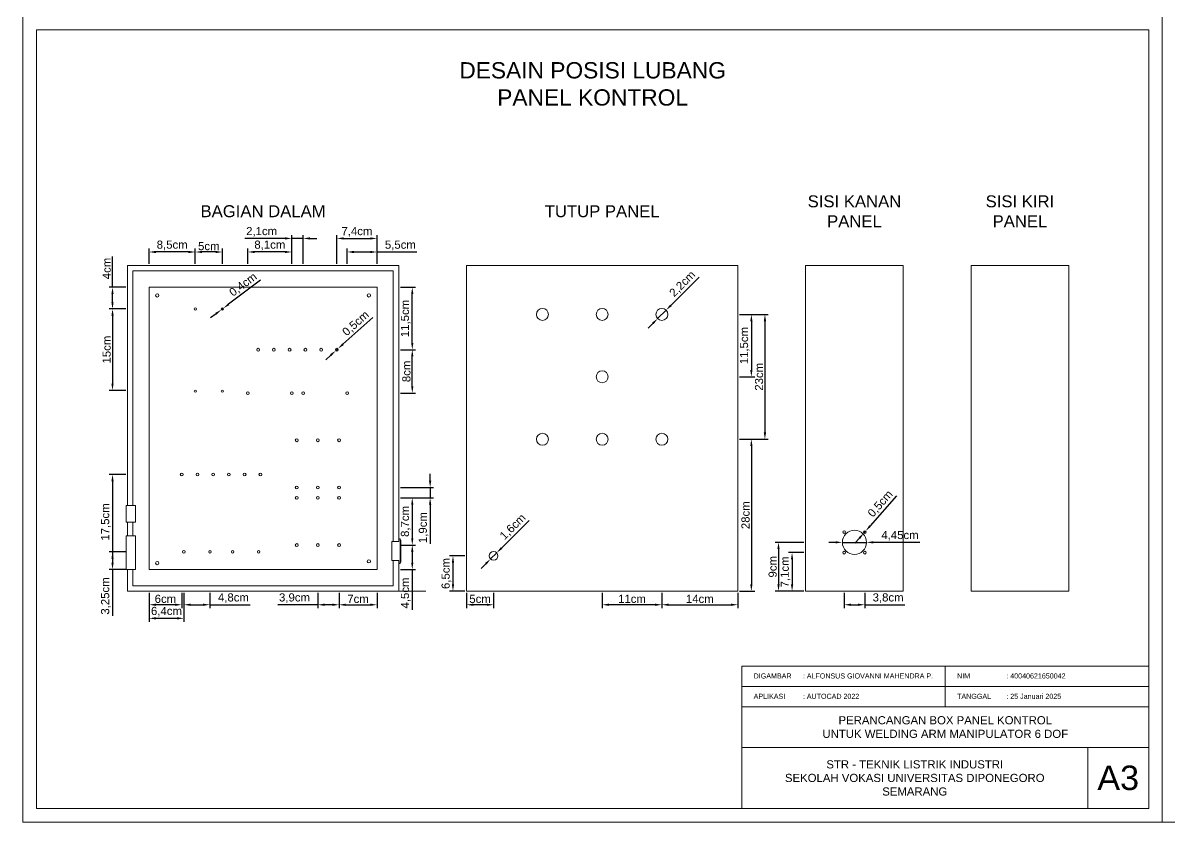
# Model space of a CAD drawing. Header units: millimetres. Extents: x 1937 to 4749, y 83 to 1608.
# Drawn here: x 1939.8 to 2362.3, y 82.9 to 377.4 of the extents above; entities that cross this region are included whole.
import ezdxf

# ---------------------------------------------------------------- set-up
doc = ezdxf.new("R2010")
doc.units = ezdxf.units.MM
doc.layers.get('0').update_dxf_attribs({"lineweight": 0})
doc.layers.add('Text', color=7, linetype='Continuous')
doc.styles.get("Standard").update_dxf_attribs({"font": 'arial.ttf'})
doc.dimstyles.new('ISO-25', dxfattribs={"dimtxt": 3, "dimasz": 2.5, "dimexe": 1.25, "dimexo": 0.625, "dimtad": 1, "dimtxsty": 'Standard', "dimcen": 2.5, "dimadec": 0, "dimazin": 0, "dimtfac": 1, "dimtmove": 0, "dimatfit": 3, "dimfxl": 1, "dimarcsym": 0})

# ---------------------------------------------------------------- blocks, each defined once
blk = doc.blocks.new('*D43')
at = {"color": 0, "lineweight": -2, "transparency": 16777216}
for p, q in [((1986.35, 167.41), (1986.35, 156.78)), ((1999.15, 167.41), (1999.15, 156.78)), ((1988.85, 158.03), (1996.65, 158.03))]:
    blk.add_line(p, q, dxfattribs=at)
at = {"color": 0, "transparency": 16777216}
for points in [[(1988.85, 158.45), (1988.85, 157.61), (1986.35, 158.03)], [(1996.65, 158.45), (1996.65, 157.61), (1999.15, 158.03)]]:
    blk.add_solid(points, dxfattribs=at)
at = {"layer": 'Defpoints', "color": 0, "transparency": 16777216}
for p in [(1986.35, 168.03), (1999.15, 168.03), (1999.15, 158.03)]:
    blk.add_point(p, dxfattribs=at)
at = {"color": 0, "transparency": 16777216, "insert": (1992.75, 160.46), "char_height": 3, "attachment_point": 5}
blk.add_mtext('6,4cm', dxfattribs=at)
blk = doc.blocks.new('*D44')
at = {"color": 0, "lineweight": -2, "transparency": 16777216}
for p, q in [((1999.15, 167.41), (1999.15, 161.78)), ((2008.75, 167.41), (2008.75, 161.78)), ((2001.65, 163.03), (2006.25, 163.03)), ((2008.75, 163.03), (2023.59, 163.03))]:
    blk.add_line(p, q, dxfattribs=at)
at = {"color": 0, "transparency": 16777216}
for points in [[(2001.65, 163.45), (2001.65, 162.61), (1999.15, 163.03)], [(2006.25, 163.45), (2006.25, 162.61), (2008.75, 163.03)]]:
    blk.add_solid(points, dxfattribs=at)
at = {"layer": 'Defpoints', "color": 0, "transparency": 16777216}
for p in [(1999.15, 168.03), (2008.75, 168.03), (2008.75, 163.03)]:
    blk.add_point(p, dxfattribs=at)
at = {"color": 0, "transparency": 16777216, "insert": (2017.42, 165.46), "char_height": 3, "attachment_point": 5}
blk.add_mtext('4,8cm', dxfattribs=at)
blk = doc.blocks.new('*D45')
at = {"color": 0, "lineweight": -2, "transparency": 16777216}
for p, q in [((2056.35, 167.41), (2056.35, 161.78)), ((2070.35, 167.41), (2070.35, 161.78)), ((2058.85, 163.03), (2067.85, 163.03))]:
    blk.add_line(p, q, dxfattribs=at)
at = {"color": 0, "transparency": 16777216}
for points in [[(2058.85, 163.45), (2058.85, 162.61), (2056.35, 163.03)], [(2067.85, 163.45), (2067.85, 162.61), (2070.35, 163.03)]]:
    blk.add_solid(points, dxfattribs=at)
at = {"layer": 'Defpoints', "color": 0, "transparency": 16777216}
for p in [(2056.35, 168.03), (2070.35, 168.03), (2070.35, 163.03)]:
    blk.add_point(p, dxfattribs=at)
at = {"color": 0, "transparency": 16777216, "insert": (2063.35, 165.18), "char_height": 3, "attachment_point": 5}
blk.add_mtext('7cm', dxfattribs=at)
blk = doc.blocks.new('*D46')
at = {"color": 0, "lineweight": -2, "transparency": 16777216}
for p, q in [((2048.55, 167.41), (2048.55, 161.78)), ((2056.35, 167.41), (2056.35, 161.78)), ((2048.55, 163.03), (2033.84, 163.03)), ((2053.85, 163.03), (2051.05, 163.03))]:
    blk.add_line(p, q, dxfattribs=at)
at = {"color": 0, "transparency": 16777216}
for points in [[(2051.05, 163.45), (2051.05, 162.61), (2048.55, 163.03)], [(2053.85, 163.45), (2053.85, 162.61), (2056.35, 163.03)]]:
    blk.add_solid(points, dxfattribs=at)
at = {"layer": 'Defpoints', "color": 0, "transparency": 16777216}
for p in [(2048.55, 168.03), (2056.35, 168.03), (2048.55, 163.03)]:
    blk.add_point(p, dxfattribs=at)
at = {"color": 0, "transparency": 16777216, "insert": (2039.94, 165.46), "char_height": 3, "attachment_point": 5}
blk.add_mtext('3,9cm', dxfattribs=at)
blk = doc.blocks.new('*D47')
at = {"color": 0, "lineweight": -2, "transparency": 16777216}
for p, q in [((2078.98, 202.43), (2084.6, 202.43)), ((2083.35, 199.93), (2083.35, 187.53)), ((2078.98, 185.03), (2084.6, 185.03))]:
    blk.add_line(p, q, dxfattribs=at)
at = {"color": 0, "transparency": 16777216}
for points in [[(2082.94, 199.93), (2083.77, 199.93), (2083.35, 202.43)], [(2082.94, 187.53), (2083.77, 187.53), (2083.35, 185.03)]]:
    blk.add_solid(points, dxfattribs=at)
at = {"layer": 'Defpoints', "color": 0, "transparency": 16777216}
for p in [(2078.35, 202.43), (2078.35, 185.03), (2083.35, 185.03)]:
    blk.add_point(p, dxfattribs=at)
at = {"color": 0, "transparency": 16777216, "insert": (2080.92, 193.73), "char_height": 3, "attachment_point": 5, "rotation": 90}
blk.add_mtext('8,7cm', dxfattribs=at)
blk = doc.blocks.new('*D48')
at = {"color": 0, "lineweight": -2, "transparency": 16777216}
for p, q in [((2089.94, 208.73), (2089.94, 211.23)), ((2078.98, 206.23), (2091.19, 206.23)), ((2089.94, 206.23), (2089.94, 202.43)), ((2078.98, 202.43), (2091.19, 202.43)), ((2089.94, 199.93), (2089.94, 185.49))]:
    blk.add_line(p, q, dxfattribs=at)
at = {"color": 0, "transparency": 16777216}
for points in [[(2089.52, 208.73), (2090.35, 208.73), (2089.94, 206.23)], [(2089.52, 199.93), (2090.35, 199.93), (2089.94, 202.43)]]:
    blk.add_solid(points, dxfattribs=at)
at = {"layer": 'Defpoints', "color": 0, "transparency": 16777216}
for p in [(2078.35, 206.23), (2078.35, 202.43), (2089.94, 202.43)]:
    blk.add_point(p, dxfattribs=at)
at = {"color": 0, "transparency": 16777216, "insert": (2087.51, 191.46), "char_height": 3, "attachment_point": 5, "rotation": 90}
blk.add_mtext('1,9cm', dxfattribs=at)
blk = doc.blocks.new('*D49')
at = {"color": 0, "lineweight": -2, "transparency": 16777216}
for p, q in [((2078.98, 280.03), (2084.6, 280.03)), ((2083.35, 259.53), (2083.35, 277.53)), ((2078.98, 257.03), (2084.6, 257.03))]:
    blk.add_line(p, q, dxfattribs=at)
at = {"color": 0, "transparency": 16777216}
for points in [[(2082.94, 277.53), (2083.77, 277.53), (2083.35, 280.03)], [(2082.94, 259.53), (2083.77, 259.53), (2083.35, 257.03)]]:
    blk.add_solid(points, dxfattribs=at)
at = {"layer": 'Defpoints', "color": 0, "transparency": 16777216}
for p in [(2078.35, 280.03), (2083.35, 280.03), (2078.35, 257.03)]:
    blk.add_point(p, dxfattribs=at)
at = {"color": 0, "transparency": 16777216, "insert": (2080.92, 268.53), "char_height": 3, "attachment_point": 5, "rotation": 90}
blk.add_mtext('11,5cm', dxfattribs=at)
blk = doc.blocks.new('*D50')
at = {"color": 0, "lineweight": -2, "transparency": 16777216}
for p, q in [((2078.98, 257.03), (2084.6, 257.03)), ((2083.35, 243.53), (2083.35, 254.53)), ((2078.98, 241.03), (2084.6, 241.03))]:
    blk.add_line(p, q, dxfattribs=at)
at = {"color": 0, "transparency": 16777216}
for points in [[(2082.94, 254.53), (2083.77, 254.53), (2083.35, 257.03)], [(2082.94, 243.53), (2083.77, 243.53), (2083.35, 241.03)]]:
    blk.add_solid(points, dxfattribs=at)
at = {"layer": 'Defpoints', "color": 0, "transparency": 16777216}
for p in [(2078.35, 257.03), (2083.35, 257.03), (2078.35, 241.03)]:
    blk.add_point(p, dxfattribs=at)
at = {"color": 0, "transparency": 16777216, "insert": (2081.2, 249.03), "char_height": 3, "attachment_point": 5, "rotation": 90}
blk.add_mtext('8cm', dxfattribs=at)
blk = doc.blocks.new('*D51')
at = {"color": 0, "lineweight": -2, "transparency": 16777216}
for p, q in [((2055.55, 288.66), (2055.55, 299.28)), ((2058.05, 298.03), (2067.85, 298.03)), ((2070.35, 288.66), (2070.35, 299.28))]:
    blk.add_line(p, q, dxfattribs=at)
at = {"color": 0, "transparency": 16777216}
for points in [[(2058.05, 298.45), (2058.05, 297.61), (2055.55, 298.03)], [(2067.85, 298.45), (2067.85, 297.61), (2070.35, 298.03)]]:
    blk.add_solid(points, dxfattribs=at)
at = {"layer": 'Defpoints', "color": 0, "transparency": 16777216}
for p in [(2070.35, 298.03), (2055.55, 288.03), (2070.35, 288.03)]:
    blk.add_point(p, dxfattribs=at)
at = {"color": 0, "transparency": 16777216, "insert": (2062.95, 300.45), "char_height": 3, "attachment_point": 5}
blk.add_mtext('7,4cm', dxfattribs=at)
blk = doc.blocks.new('*D52')
at = {"color": 0, "lineweight": -2, "transparency": 16777216}
for p, q in [((2059.35, 288.66), (2059.35, 294.28)), ((2061.85, 293.03), (2067.85, 293.03)), ((2070.35, 288.66), (2070.35, 294.28)), ((2070.35, 293.03), (2085.07, 293.03))]:
    blk.add_line(p, q, dxfattribs=at)
at = {"color": 0, "transparency": 16777216}
for points in [[(2061.85, 293.45), (2061.85, 292.61), (2059.35, 293.03)], [(2067.85, 293.45), (2067.85, 292.61), (2070.35, 293.03)]]:
    blk.add_solid(points, dxfattribs=at)
at = {"layer": 'Defpoints', "color": 0, "transparency": 16777216}
for p in [(2070.35, 293.03), (2059.35, 288.03), (2070.35, 288.03)]:
    blk.add_point(p, dxfattribs=at)
at = {"color": 0, "transparency": 16777216, "insert": (2078.96, 295.45), "char_height": 3, "attachment_point": 5}
blk.add_mtext('5,5cm', dxfattribs=at)
blk = doc.blocks.new('*D53')
at = {"color": 0, "lineweight": -2, "transparency": 16777216}
for p, q in [((2022.75, 288.66), (2022.75, 294.28)), ((2036.45, 293.03), (2025.25, 293.03)), ((2038.95, 288.66), (2038.95, 294.28))]:
    blk.add_line(p, q, dxfattribs=at)
at = {"color": 0, "transparency": 16777216}
for points in [[(2025.25, 293.45), (2025.25, 292.61), (2022.75, 293.03)], [(2036.45, 293.45), (2036.45, 292.61), (2038.95, 293.03)]]:
    blk.add_solid(points, dxfattribs=at)
at = {"layer": 'Defpoints', "color": 0, "transparency": 16777216}
for p in [(2022.75, 293.03), (2022.75, 288.03), (2038.95, 288.03)]:
    blk.add_point(p, dxfattribs=at)
at = {"color": 0, "transparency": 16777216, "insert": (2030.85, 295.46), "char_height": 3, "attachment_point": 5}
blk.add_mtext('8,1cm', dxfattribs=at)
blk = doc.blocks.new('*D54')
at = {"color": 0, "lineweight": -2, "transparency": 16777216}
for p, q in [((2036.45, 298.03), (2021.68, 298.03)), ((2038.95, 288.66), (2038.95, 299.28)), ((2043.15, 298.03), (2038.95, 298.03)), ((2043.15, 288.66), (2043.15, 299.28)), ((2045.65, 298.03), (2048.15, 298.03))]:
    blk.add_line(p, q, dxfattribs=at)
at = {"color": 0, "transparency": 16777216}
for points in [[(2036.45, 298.45), (2036.45, 297.61), (2038.95, 298.03)], [(2045.65, 298.45), (2045.65, 297.61), (2043.15, 298.03)]]:
    blk.add_solid(points, dxfattribs=at)
at = {"layer": 'Defpoints', "color": 0, "transparency": 16777216}
for p in [(2038.95, 298.03), (2038.95, 288.03), (2043.15, 288.03)]:
    blk.add_point(p, dxfattribs=at)
at = {"color": 0, "transparency": 16777216, "insert": (2027.82, 300.46), "char_height": 3, "attachment_point": 5}
blk.add_mtext('2,1cm', dxfattribs=at)
blk = doc.blocks.new('*D55')
at = {"color": 0, "lineweight": -2, "transparency": 16777216}
for p, q in [((1977.73, 211.03), (1971.6, 211.03)), ((1972.85, 208.53), (1972.85, 178.53)), ((1977.73, 176.03), (1971.6, 176.03))]:
    blk.add_line(p, q, dxfattribs=at)
at = {"color": 0, "transparency": 16777216}
for points in [[(1972.44, 208.53), (1973.27, 208.53), (1972.85, 211.03)], [(1972.44, 178.53), (1973.27, 178.53), (1972.85, 176.03)]]:
    blk.add_solid(points, dxfattribs=at)
at = {"layer": 'Defpoints', "color": 0, "transparency": 16777216}
for p in [(1978.35, 211.03), (1972.85, 176.03), (1978.35, 176.03)]:
    blk.add_point(p, dxfattribs=at)
at = {"color": 0, "transparency": 16777216, "insert": (1970.42, 193.53), "char_height": 3, "attachment_point": 5, "rotation": 90}
blk.add_mtext('17,5cm', dxfattribs=at)
blk = doc.blocks.new('*D56')
at = {"color": 0, "lineweight": -2, "transparency": 16777216}
for p, q in [((1977.73, 182.53), (1971.6, 182.53)), ((1972.85, 180.03), (1972.85, 178.53)), ((1977.73, 176.03), (1971.6, 176.03)), ((1972.85, 176.03), (1972.85, 158.98))]:
    blk.add_line(p, q, dxfattribs=at)
at = {"color": 0, "transparency": 16777216}
for points in [[(1972.44, 180.03), (1973.27, 180.03), (1972.85, 182.53)], [(1972.44, 178.53), (1973.27, 178.53), (1972.85, 176.03)]]:
    blk.add_solid(points, dxfattribs=at)
at = {"layer": 'Defpoints', "color": 0, "transparency": 16777216}
for p in [(1978.35, 182.53), (1972.85, 176.03), (1978.35, 176.03)]:
    blk.add_point(p, dxfattribs=at)
at = {"color": 0, "transparency": 16777216, "insert": (1970.42, 166.26), "char_height": 3, "attachment_point": 5, "rotation": 90}
blk.add_mtext('3,25cm', dxfattribs=at)
blk = doc.blocks.new('*D57')
at = {"color": 0, "lineweight": -2, "transparency": 16777216}
for p, q in [((1977.73, 272.07), (1971.6, 272.07)), ((1972.85, 269.57), (1972.85, 244.53)), ((1977.73, 242.03), (1971.6, 242.03))]:
    blk.add_line(p, q, dxfattribs=at)
at = {"color": 0, "transparency": 16777216}
for points in [[(1972.44, 269.57), (1973.27, 269.57), (1972.85, 272.07)], [(1972.44, 244.53), (1973.27, 244.53), (1972.85, 242.03)]]:
    blk.add_solid(points, dxfattribs=at)
at = {"layer": 'Defpoints', "color": 0, "transparency": 16777216}
for p in [(1978.35, 272.07), (1972.85, 242.03), (1978.35, 242.03)]:
    blk.add_point(p, dxfattribs=at)
at = {"color": 0, "transparency": 16777216, "insert": (1970.7, 257.05), "char_height": 3, "attachment_point": 5, "rotation": 90}
blk.add_mtext('15cm', dxfattribs=at)
blk = doc.blocks.new('*D58')
at = {"color": 0, "lineweight": -2, "transparency": 16777216}
for p, q in [((2003.35, 288.66), (2003.35, 294.28)), ((2010.85, 293.03), (2005.85, 293.03)), ((2013.35, 288.66), (2013.35, 294.28))]:
    blk.add_line(p, q, dxfattribs=at)
at = {"color": 0, "transparency": 16777216}
for points in [[(2005.85, 293.45), (2005.85, 292.61), (2003.35, 293.03)], [(2010.85, 293.45), (2010.85, 292.61), (2013.35, 293.03)]]:
    blk.add_solid(points, dxfattribs=at)
at = {"layer": 'Defpoints', "color": 0, "transparency": 16777216}
for p in [(2003.35, 293.03), (2003.35, 288.03), (2013.35, 288.03)]:
    blk.add_point(p, dxfattribs=at)
at = {"color": 0, "transparency": 16777216, "insert": (2008.35, 295.18), "char_height": 3, "attachment_point": 5}
blk.add_mtext('5cm', dxfattribs=at)
blk = doc.blocks.new('*D59')
at = {"color": 0, "lineweight": -2, "transparency": 16777216}
for p, q in [((1986.35, 288.66), (1986.35, 294.28)), ((2000.85, 293.03), (1988.85, 293.03)), ((2003.35, 288.66), (2003.35, 294.28))]:
    blk.add_line(p, q, dxfattribs=at)
at = {"color": 0, "transparency": 16777216}
for points in [[(1988.85, 293.45), (1988.85, 292.61), (1986.35, 293.03)], [(2000.85, 293.45), (2000.85, 292.61), (2003.35, 293.03)]]:
    blk.add_solid(points, dxfattribs=at)
at = {"layer": 'Defpoints', "color": 0, "transparency": 16777216}
for p in [(1986.35, 293.03), (1986.35, 288.03), (2003.35, 288.03)]:
    blk.add_point(p, dxfattribs=at)
at = {"color": 0, "transparency": 16777216, "insert": (1994.85, 295.46), "char_height": 3, "attachment_point": 5}
blk.add_mtext('8,5cm', dxfattribs=at)
blk = doc.blocks.new('*D60')
at = {"color": 0, "lineweight": -2, "transparency": 16777216}
for p, q in [((1986.35, 167.41), (1986.35, 161.78)), ((1998.35, 167.41), (1998.35, 161.78)), ((1995.85, 163.03), (1988.85, 163.03))]:
    blk.add_line(p, q, dxfattribs=at)
at = {"color": 0, "transparency": 16777216}
for points in [[(1988.85, 163.45), (1988.85, 162.61), (1986.35, 163.03)], [(1995.85, 163.45), (1995.85, 162.61), (1998.35, 163.03)]]:
    blk.add_solid(points, dxfattribs=at)
at = {"layer": 'Defpoints', "color": 0, "transparency": 16777216}
for p in [(1986.35, 168.03), (1998.35, 168.03), (1986.35, 163.03)]:
    blk.add_point(p, dxfattribs=at)
at = {"color": 0, "transparency": 16777216, "insert": (1992.35, 165.19), "char_height": 3, "attachment_point": 5}
blk.add_mtext('6cm', dxfattribs=at)
blk = doc.blocks.new('*D61')
at = {"color": 0, "lineweight": -2, "transparency": 16777216}
for p, q in [((2103.35, 167.41), (2103.35, 161.78)), ((2113.35, 167.41), (2113.35, 161.78)), ((2110.85, 163.03), (2105.85, 163.03))]:
    blk.add_line(p, q, dxfattribs=at)
at = {"color": 0, "transparency": 16777216}
for points in [[(2105.85, 163.45), (2105.85, 162.61), (2103.35, 163.03)], [(2110.85, 163.45), (2110.85, 162.61), (2113.35, 163.03)]]:
    blk.add_solid(points, dxfattribs=at)
at = {"layer": 'Defpoints', "color": 0, "transparency": 16777216}
for p in [(2103.35, 168.03), (2113.35, 168.03), (2103.35, 163.03)]:
    blk.add_point(p, dxfattribs=at)
at = {"color": 0, "transparency": 16777216, "insert": (2108.35, 165.18), "char_height": 3, "attachment_point": 5}
blk.add_mtext('5cm', dxfattribs=at)
blk = doc.blocks.new('*D62')
at = {"color": 0, "lineweight": -2, "transparency": 16777216}
for p, q in [((2175.35, 167.41), (2175.35, 161.78)), ((2203.35, 167.41), (2203.35, 161.78)), ((2177.85, 163.03), (2200.85, 163.03))]:
    blk.add_line(p, q, dxfattribs=at)
at = {"color": 0, "transparency": 16777216}
for points in [[(2177.85, 163.45), (2177.85, 162.61), (2175.35, 163.03)], [(2200.85, 163.45), (2200.85, 162.61), (2203.35, 163.03)]]:
    blk.add_solid(points, dxfattribs=at)
at = {"layer": 'Defpoints', "color": 0, "transparency": 16777216}
for p in [(2175.35, 168.03), (2203.35, 168.03), (2203.35, 163.03)]:
    blk.add_point(p, dxfattribs=at)
at = {"color": 0, "transparency": 16777216, "insert": (2189.35, 165.19), "char_height": 3, "attachment_point": 5}
blk.add_mtext('14cm', dxfattribs=at)
blk = doc.blocks.new('*D63')
at = {"color": 0, "lineweight": -2, "transparency": 16777216}
for p, q in [((2153.35, 167.41), (2153.35, 161.78)), ((2175.35, 166.16), (2175.35, 161.78)), ((2172.85, 163.03), (2155.85, 163.03))]:
    blk.add_line(p, q, dxfattribs=at)
at = {"color": 0, "transparency": 16777216}
for points in [[(2155.85, 163.45), (2155.85, 162.61), (2153.35, 163.03)], [(2172.85, 163.45), (2172.85, 162.61), (2175.35, 163.03)]]:
    blk.add_solid(points, dxfattribs=at)
at = {"layer": 'Defpoints', "color": 0, "transparency": 16777216}
for p in [(2153.35, 168.03), (2175.35, 166.78), (2153.35, 163.03)]:
    blk.add_point(p, dxfattribs=at)
at = {"color": 0, "transparency": 16777216, "insert": (2164.35, 165.19), "char_height": 3, "attachment_point": 5}
blk.add_mtext('11cm', dxfattribs=at)
blk = doc.blocks.new('*D64')
at = {"color": 0, "lineweight": -2, "transparency": 16777216}
for p, q in [((2203.98, 224.03), (2209.6, 224.03)), ((2208.35, 221.53), (2208.35, 170.53)), ((2203.98, 168.03), (2209.6, 168.03))]:
    blk.add_line(p, q, dxfattribs=at)
at = {"color": 0, "transparency": 16777216}
for points in [[(2207.94, 221.53), (2208.77, 221.53), (2208.35, 224.03)], [(2207.94, 170.53), (2208.77, 170.53), (2208.35, 168.03)]]:
    blk.add_solid(points, dxfattribs=at)
at = {"layer": 'Defpoints', "color": 0, "transparency": 16777216}
for p in [(2203.35, 224.03), (2203.35, 168.03), (2208.35, 168.03)]:
    blk.add_point(p, dxfattribs=at)
at = {"color": 0, "transparency": 16777216, "insert": (2206.2, 196.03), "char_height": 3, "attachment_point": 5, "rotation": 90}
blk.add_mtext('28cm', dxfattribs=at)
blk = doc.blocks.new('*D65')
at = {"color": 0, "lineweight": -2, "transparency": 16777216}
for p, q in [((2203.98, 270.03), (2209.6, 270.03)), ((2208.35, 267.53), (2208.35, 249.53)), ((2203.98, 247.03), (2209.6, 247.03))]:
    blk.add_line(p, q, dxfattribs=at)
at = {"color": 0, "transparency": 16777216}
for points in [[(2207.94, 267.53), (2208.77, 267.53), (2208.35, 270.03)], [(2207.94, 249.53), (2208.77, 249.53), (2208.35, 247.03)]]:
    blk.add_solid(points, dxfattribs=at)
at = {"layer": 'Defpoints', "color": 0, "transparency": 16777216}
for p in [(2203.35, 270.03), (2203.35, 247.03), (2208.35, 247.03)]:
    blk.add_point(p, dxfattribs=at)
at = {"color": 0, "transparency": 16777216, "insert": (2205.92, 258.53), "char_height": 3, "attachment_point": 5, "rotation": 90}
blk.add_mtext('11,5cm', dxfattribs=at)
blk = doc.blocks.new('*D66')
at = {"color": 0, "lineweight": -2, "transparency": 16777216}
for p, q in [((2205.23, 270.03), (2214.6, 270.03)), ((2213.35, 267.53), (2213.35, 226.53)), ((2205.23, 224.03), (2214.6, 224.03))]:
    blk.add_line(p, q, dxfattribs=at)
at = {"color": 0, "transparency": 16777216}
for points in [[(2212.94, 267.53), (2213.77, 267.53), (2213.35, 270.03)], [(2212.94, 226.53), (2213.77, 226.53), (2213.35, 224.03)]]:
    blk.add_solid(points, dxfattribs=at)
at = {"layer": 'Defpoints', "color": 0, "transparency": 16777216}
for p in [(2204.6, 270.03), (2204.6, 224.03), (2213.35, 224.03)]:
    blk.add_point(p, dxfattribs=at)
at = {"color": 0, "transparency": 16777216, "insert": (2211.19, 247.03), "char_height": 3, "attachment_point": 5, "rotation": 90}
blk.add_mtext('23cm', dxfattribs=at)
blk = doc.blocks.new('*D67')
at = {"color": 0, "lineweight": -2, "transparency": 16777216}
for p, q in [((2126.46, 194.14), (2116.25, 183.93)), ((2112.22, 179.9), (2114.48, 182.16)), ((2110.45, 178.13), (2108.69, 176.36))]:
    blk.add_line(p, q, dxfattribs=at)
at = {"color": 0, "transparency": 16777216}
for points in [[(2115.96, 184.22), (2116.55, 183.64), (2114.48, 182.16)], [(2110.16, 178.43), (2110.75, 177.84), (2112.22, 179.9)]]:
    blk.add_solid(points, dxfattribs=at)
at = {"layer": 'Defpoints', "color": 0, "transparency": 16777216}
for p in [(2114.48, 182.16), (2112.22, 179.9)]:
    blk.add_point(p, dxfattribs=at)
at = {"color": 0, "transparency": 16777216, "insert": (2120.52, 191.63), "char_height": 3, "attachment_point": 5, "rotation": 45}
blk.add_mtext('1,6cm', dxfattribs=at)
blk = doc.blocks.new('*D68')
at = {"color": 0, "lineweight": -2, "transparency": 16777216}
for p, q in [((2189.12, 283.8), (2178.68, 273.35)), ((2173.8, 268.47), (2176.91, 271.59)), ((2172.03, 266.71), (2170.26, 264.94))]:
    blk.add_line(p, q, dxfattribs=at)
at = {"color": 0, "transparency": 16777216}
for points in [[(2178.38, 273.65), (2178.97, 273.06), (2176.91, 271.59)], [(2171.73, 267), (2172.32, 266.41), (2173.8, 268.47)]]:
    blk.add_solid(points, dxfattribs=at)
at = {"layer": 'Defpoints', "color": 0, "transparency": 16777216}
for p in [(2176.91, 271.59), (2173.8, 268.47)]:
    blk.add_point(p, dxfattribs=at)
at = {"color": 0, "transparency": 16777216, "insert": (2183.06, 281.18), "char_height": 3, "attachment_point": 5, "rotation": 45}
blk.add_mtext('2,2cm', dxfattribs=at)
blk = doc.blocks.new('*D69')
at = {"color": 0, "lineweight": -2, "transparency": 16777216}
for p, q in [((2239.4, 186.03), (2236.9, 186.03)), ((2241.9, 186.03), (2250.8, 186.03)), ((2270.47, 186.03), (2253.3, 186.03))]:
    blk.add_line(p, q, dxfattribs=at)
at = {"color": 0, "transparency": 16777216}
for points in [[(2239.4, 186.45), (2239.4, 185.61), (2241.9, 186.03)], [(2253.3, 186.45), (2253.3, 185.61), (2250.8, 186.03)]]:
    blk.add_solid(points, dxfattribs=at)
at = {"layer": 'Defpoints', "color": 0, "transparency": 16777216}
for p in [(2241.9, 186.03), (2250.8, 186.03)]:
    blk.add_point(p, dxfattribs=at)
at = {"color": 0, "transparency": 16777216, "insert": (2263.14, 188.45), "char_height": 3, "attachment_point": 5}
blk.add_mtext('4,45cm', dxfattribs=at)
blk = doc.blocks.new('*D70')
at = {"color": 0, "lineweight": -2, "transparency": 16777216}
for p, q in [((2242.55, 167.41), (2242.55, 161.78)), ((2250.15, 167.41), (2250.15, 161.78)), ((2245.05, 163.03), (2247.65, 163.03)), ((2250.15, 163.03), (2264.87, 163.03))]:
    blk.add_line(p, q, dxfattribs=at)
at = {"color": 0, "transparency": 16777216}
for points in [[(2245.05, 163.45), (2245.05, 162.61), (2242.55, 163.03)], [(2247.65, 163.45), (2247.65, 162.61), (2250.15, 163.03)]]:
    blk.add_solid(points, dxfattribs=at)
at = {"layer": 'Defpoints', "color": 0, "transparency": 16777216}
for p in [(2242.55, 168.03), (2250.15, 168.03), (2250.15, 163.03)]:
    blk.add_point(p, dxfattribs=at)
at = {"color": 0, "transparency": 16777216, "insert": (2258.76, 165.46), "char_height": 3, "attachment_point": 5}
blk.add_mtext('3,8cm', dxfattribs=at)
blk = doc.blocks.new('*D71')
at = {"color": 0, "lineweight": -2, "transparency": 16777216}
for p, q in [((2261.86, 203.13), (2252.13, 192.08)), ((2249.82, 189.46), (2250.48, 190.21)), ((2248.17, 187.58), (2246.52, 185.7))]:
    blk.add_line(p, q, dxfattribs=at)
at = {"color": 0, "transparency": 16777216}
for points in [[(2251.82, 192.36), (2252.45, 191.81), (2250.48, 190.21)], [(2247.86, 187.85), (2248.48, 187.3), (2249.82, 189.46)]]:
    blk.add_solid(points, dxfattribs=at)
at = {"layer": 'Defpoints', "color": 0, "transparency": 16777216}
for p in [(2250.48, 190.21), (2249.82, 189.46)]:
    blk.add_point(p, dxfattribs=at)
at = {"color": 0, "transparency": 16777216, "insert": (2256, 200.15), "char_height": 3, "attachment_point": 5, "rotation": 48.6476}
blk.add_mtext('0,5cm', dxfattribs=at)
blk = doc.blocks.new('*D72')
at = {"color": 0, "lineweight": -2, "transparency": 16777216}
for p, q in [((2027.45, 282.6), (2015.67, 273.77)), ((2013.03, 271.79), (2013.67, 272.27)), ((2011.03, 270.29), (2009.03, 268.79))]:
    blk.add_line(p, q, dxfattribs=at)
at = {"color": 0, "transparency": 16777216}
for points in [[(2010.78, 270.62), (2011.28, 269.96), (2013.03, 271.79)], [(2015.42, 274.1), (2015.92, 273.44), (2013.67, 272.27)]]:
    blk.add_solid(points, dxfattribs=at)
at = {"layer": 'Defpoints', "color": 0, "transparency": 16777216}
for p in [(2013.03, 271.79), (2013.67, 272.27)]:
    blk.add_point(p, dxfattribs=at)
at = {"color": 0, "transparency": 16777216, "insert": (2021.1, 280.88), "char_height": 3, "attachment_point": 5, "rotation": 36.8737}
blk.add_mtext('0,4cm', dxfattribs=at)
blk = doc.blocks.new('*D73')
at = {"color": 0, "lineweight": -2, "transparency": 16777216}
for p, q in [((2068.78, 268.84), (2057.8, 259.04)), ((2053.3, 255.02), (2051.43, 253.35)), ((2055.16, 256.68), (2055.94, 257.38))]:
    blk.add_line(p, q, dxfattribs=at)
at = {"color": 0, "transparency": 16777216}
for points in [[(2057.53, 259.35), (2058.08, 258.73), (2055.94, 257.38)], [(2053.02, 255.33), (2053.58, 254.71), (2055.16, 256.68)]]:
    blk.add_solid(points, dxfattribs=at)
at = {"layer": 'Defpoints', "color": 0, "transparency": 16777216}
for p in [(2055.16, 256.68), (2055.94, 257.38)]:
    blk.add_point(p, dxfattribs=at)
at = {"color": 0, "transparency": 16777216, "insert": (2062.61, 266.59), "char_height": 3, "attachment_point": 5, "rotation": 41.7583}
blk.add_mtext('0,5cm', dxfattribs=at)
blk = doc.blocks.new('*D74')
at = {"color": 0, "lineweight": -2, "transparency": 16777216}
for p, q in [((2078.98, 185.03), (2084.6, 185.03)), ((2083.35, 182.53), (2083.35, 178.53)), ((2078.98, 176.03), (2084.6, 176.03)), ((2083.35, 176.03), (2083.35, 161.19))]:
    blk.add_line(p, q, dxfattribs=at)
at = {"color": 0, "transparency": 16777216}
for points in [[(2082.94, 182.53), (2083.77, 182.53), (2083.35, 185.03)], [(2082.94, 178.53), (2083.77, 178.53), (2083.35, 176.03)]]:
    blk.add_solid(points, dxfattribs=at)
at = {"layer": 'Defpoints', "color": 0, "transparency": 16777216}
for p in [(2078.35, 185.03), (2078.35, 176.03), (2083.35, 176.03)]:
    blk.add_point(p, dxfattribs=at)
at = {"color": 0, "transparency": 16777216, "insert": (2080.93, 167.36), "char_height": 3, "attachment_point": 5, "rotation": 90}
blk.add_mtext('4,5cm', dxfattribs=at)
blk = doc.blocks.new('*D75')
at = {"color": 0, "lineweight": -2, "transparency": 16777216}
for p, q in [((2102.73, 181.03), (2097.1, 181.03)), ((2098.35, 178.53), (2098.35, 170.53)), ((2102.73, 168.03), (2097.1, 168.03))]:
    blk.add_line(p, q, dxfattribs=at)
at = {"color": 0, "transparency": 16777216}
for points in [[(2097.94, 178.53), (2098.77, 178.53), (2098.35, 181.03)], [(2097.94, 170.53), (2098.77, 170.53), (2098.35, 168.03)]]:
    blk.add_solid(points, dxfattribs=at)
at = {"layer": 'Defpoints', "color": 0, "transparency": 16777216}
for p in [(2103.35, 181.03), (2098.35, 168.03), (2103.35, 168.03)]:
    blk.add_point(p, dxfattribs=at)
at = {"color": 0, "transparency": 16777216, "insert": (2095.92, 174.53), "char_height": 3, "attachment_point": 5, "rotation": 90}
blk.add_mtext('6,5cm', dxfattribs=at)
blk = doc.blocks.new('*D76')
at = {"color": 0, "lineweight": -2, "transparency": 16777216}
for p, q in [((2227.73, 186.03), (2217.1, 186.03)), ((2218.35, 183.53), (2218.35, 170.53)), ((2227.73, 168.03), (2217.1, 168.03))]:
    blk.add_line(p, q, dxfattribs=at)
at = {"color": 0, "transparency": 16777216}
for points in [[(2217.94, 183.53), (2218.77, 183.53), (2218.35, 186.03)], [(2217.94, 170.53), (2218.77, 170.53), (2218.35, 168.03)]]:
    blk.add_solid(points, dxfattribs=at)
at = {"layer": 'Defpoints', "color": 0, "transparency": 16777216}
for p in [(2228.35, 186.03), (2218.35, 168.03), (2228.35, 168.03)]:
    blk.add_point(p, dxfattribs=at)
at = {"color": 0, "transparency": 16777216, "insert": (2216.2, 177.03), "char_height": 3, "attachment_point": 5, "rotation": 90}
blk.add_mtext('9cm', dxfattribs=at)
blk = doc.blocks.new('*D77')
at = {"color": 0, "lineweight": -2, "transparency": 16777216}
for p, q in [((2227.73, 182.23), (2222.1, 182.23)), ((2223.35, 179.73), (2223.35, 170.53)), ((2227.73, 168.03), (2222.1, 168.03))]:
    blk.add_line(p, q, dxfattribs=at)
at = {"color": 0, "transparency": 16777216}
for points in [[(2222.94, 179.73), (2223.77, 179.73), (2223.35, 182.23)], [(2222.94, 170.53), (2223.77, 170.53), (2223.35, 168.03)]]:
    blk.add_solid(points, dxfattribs=at)
at = {"layer": 'Defpoints', "color": 0, "transparency": 16777216}
for p in [(2228.35, 182.23), (2223.35, 168.03), (2228.35, 168.03)]:
    blk.add_point(p, dxfattribs=at)
at = {"color": 0, "transparency": 16777216, "insert": (2220.92, 175.13), "char_height": 3, "attachment_point": 5, "rotation": 90}
blk.add_mtext('7,1cm', dxfattribs=at)
blk = doc.blocks.new('*D78')
at = {"color": 0, "lineweight": -2, "transparency": 16777216}
for p, q in [((1972.85, 280.03), (1972.85, 291.37)), ((1977.73, 280.03), (1971.6, 280.03)), ((1972.85, 274.53), (1972.85, 277.53)), ((1977.73, 272.03), (1971.6, 272.03))]:
    blk.add_line(p, q, dxfattribs=at)
at = {"color": 0, "transparency": 16777216}
for points in [[(1972.44, 277.53), (1973.27, 277.53), (1972.85, 280.03)], [(1972.44, 274.53), (1973.27, 274.53), (1972.85, 272.03)]]:
    blk.add_solid(points, dxfattribs=at)
at = {"layer": 'Defpoints', "color": 0, "transparency": 16777216}
for p in [(1972.85, 280.03), (1978.35, 280.03), (1978.35, 272.03)]:
    blk.add_point(p, dxfattribs=at)
at = {"color": 0, "transparency": 16777216, "insert": (1970.7, 286.95), "char_height": 3, "attachment_point": 5, "rotation": 90}
blk.add_mtext('4cm', dxfattribs=at)

msp = doc.modelspace()

# ---------------------------------------------------------------- linework, layer by layer
for p, q in [((2076.352, 186.281), (2078.352, 186.281)), ((2076.352, 179.281), (2078.352, 179.281)), ((2078.352, 168.031), (2083.352, 168.031)), ((2083.352, 168.031), (2088.352, 168.031))]:
    msp.add_line(p, q)
at = {"linetype": 'ByBlock'}
for p, q in [((2204.829, 140.445), (2354.829, 140.445)), ((2204.829, 87.945), (2204.829, 140.445)), ((2279.829, 125.445), (2279.829, 140.445)), ((2204.829, 132.945), (2354.829, 132.945)), ((2204.829, 125.445), (2354.829, 125.445)), ((2204.829, 110.445), (2354.829, 110.445)), ((2332.329, 110.445), (2332.329, 87.945)), ((2354.829, 87.945), (2204.829, 87.945))]:
    msp.add_line(p, q, dxfattribs=at)
for points in [[(1939.829, 379.945), (2359.829, 379.945), (2359.829, 82.945), (1939.829, 82.945)], [(2359.829, 379.945), (2779.829, 379.945), (2779.829, 82.945), (2359.829, 82.945)], [(1944.829, 374.945), (2354.829, 374.945), (2354.829, 87.945), (1944.829, 87.945)], [(2103.352, 288.031), (2203.352, 288.031), (2203.352, 168.031), (2103.352, 168.031)], [(2228.352, 288.031), (2264.352, 288.031), (2264.352, 168.031), (2228.352, 168.031)], [(2289.352, 288.031), (2325.352, 288.031), (2325.352, 168.031), (2289.352, 168.031)], [(1986.352, 280.031), (2070.352, 280.031), (2070.352, 176.031), (1986.352, 176.031)], [(1977.852, 199.631), (1981.352, 199.631), (1981.352, 193.431), (1977.852, 193.431)], [(1977.852, 188.431), (1981.352, 188.431), (1981.352, 176.031), (1977.852, 176.031)], [(2078.352, 186.281), (2078.352, 187.281), (2078.852, 187.281), (2078.852, 178.281), (2078.352, 178.281), (2078.352, 179.281), (2075.852, 179.281), (2075.852, 186.281)], [(2078.852, 186.781), (2079.152, 186.781), (2079.152, 178.781), (2078.852, 178.781)]]:
    msp.add_lwpolyline(points, close=True)
for points in [[(1978.352, 199.631), (1978.352, 288.031), (2078.352, 288.031), (2078.352, 186.281)], [(1980.352, 199.631), (1980.352, 286.031), (2076.352, 286.031), (2076.352, 186.281)], [(1978.352, 188.431), (1978.352, 193.431)], [(1980.352, 188.431), (1980.352, 193.431)], [(2078.352, 179.281), (2078.352, 168.031), (1978.352, 168.031), (1978.352, 168.031), (1978.352, 176.031)], [(2076.352, 179.281), (2076.352, 170.031), (1980.352, 170.031), (1980.352, 170.031), (1980.352, 176.031)]]:
    msp.add_lwpolyline(points)
for centre, radius in [((1989.352, 277.031), 0.6), ((2067.352, 277.031), 0.6), ((2003.352, 272.031), 0.4), ((2003.352, 272.031), 0.4), ((2013.352, 272.031), 0.4), ((2131.352, 270.031), 2.2), ((2153.352, 270.031), 2.2), ((2175.352, 270.031), 2.2), ((2026.552, 257.031), 0.52), ((2032.352, 257.031), 0.52), ((2038.152, 257.031), 0.52), ((2043.952, 257.031), 0.52), ((2049.752, 257.031), 0.52), ((2055.552, 257.031), 0.52), ((2153.352, 247.031), 2.2), ((2003.352, 241.731), 0.4), ((2013.352, 241.731), 0.4), ((2022.752, 241.031), 0.5), ((2038.952, 241.031), 0.5), ((2043.152, 241.031), 0.5), ((2043.152, 241.031), 0.5), ((2059.352, 241.031), 0.5), ((2059.352, 241.031), 0.5), ((2040.752, 223.631), 0.52), ((2048.552, 223.631), 0.52), ((2056.352, 223.631), 0.52), ((2131.352, 224.031), 2.2), ((2153.352, 224.031), 2.2), ((2175.352, 224.031), 2.2), ((1998.352, 211.031), 0.52), ((2004.152, 211.031), 0.52), ((2009.952, 211.031), 0.52), ((2015.752, 211.031), 0.52), ((2021.552, 211.031), 0.52), ((2027.352, 211.031), 0.52), ((2040.752, 206.231), 0.52), ((2040.752, 202.431), 0.52), ((2048.552, 206.231), 0.52), ((2048.552, 202.431), 0.52), ((2056.352, 206.231), 0.52), ((2056.352, 202.431), 0.52), ((2246.352, 186.031), 4.45), ((2242.552, 189.831), 0.5), ((2250.152, 189.831), 0.5), ((1999.152, 182.531), 0.48), ((2008.752, 182.531), 0.45), ((2017.152, 182.531), 0.48), ((2026.752, 182.531), 0.45), ((2040.752, 185.031), 0.52), ((2048.552, 185.031), 0.52), ((2056.352, 185.031), 0.52), ((2113.352, 181.031), 1.6), ((2242.552, 182.231), 0.5), ((2250.152, 182.231), 0.5), ((1989.352, 178.392), 0.6), ((2067.352, 179.031), 0.6)]:
    msp.add_circle(centre, radius)

# ---------------------------------------------------------------- texts
for s, width, heights, insert, char_height, attachment_point in [('      DIGAMBAR^I: ALFONSUS GIOVANNI MAHENDRA P.', 75, [7.5], (2204.829, 136.781), 1.875, 4), ('      NIM^I^I: 40040621650042', 75, [7.5], (2279.829, 136.781), 1.875, 4), ('      APLIKASI^I: AUTOCAD 2022', 75, [7.5], (2204.829, 129.281), 1.875, 4), ('      TANGGAL^I: 25 Januari 2025', 75, [7.5], (2279.829, 129.281), 1.875, 4), ('PERANCANGAN BOX PANEL KONTROL\\PUNTUK WELDING ARM MANIPULATOR 6 DOF', 150, [0], (2279.829, 117.945), 3, 5), ('STR - TEKNIK LISTRIK INDUSTRI\\PSEKOLAH VOKASI UNIVERSITAS DIPONEGORO\\PSEMARANG', 127.5, [0], (2268.579, 99.195), 3, 5), ('A3', 22.5, [0], (2343.579, 99.195), 9, 5)]:
    msp.add_mtext_dynamic_manual_height_columns(s, width=width, gutter_width=9.375, heights=heights, dxfattribs=dict(at, insert=insert, char_height=char_height, attachment_point=attachment_point))
at = {"layer": 'Text', "attachment_point": 5}
for s, width, gutter_width, heights, insert, char_height in [('\\pxqc;DESAIN POSISI LUBANG\\PPANEL KONTROL', 115.2641, 1.875, [0], (2149.829, 354.945), 6), ('\\pxqc;SISI KANAN PANEL', 38.19237, 2.062, [13.297], (2246.352, 308.031), 4.4), ('\\pxqc;SISI KIRI PANEL', 38.19237, 2.062, [13.297], (2307.352, 308.031), 4.4), ('\\pxqc;BAGIAN DALAM', 57.77312, 2.062, [6.524], (2028.352, 308.031), 4.4), ('\\pxqc;TUTUP PANEL', 57.77312, 2.062, [6.524], (2153.352, 308.031), 4.4)]:
    msp.add_mtext_dynamic_manual_height_columns(s, width=width, gutter_width=gutter_width, heights=heights, dxfattribs=dict(at, insert=insert, char_height=char_height))

# ---------------------------------------------------------------- dimensions: what is measured, and where the dimension line sits
for base, p1, p2, text, picture, middle in [((2038.952, 298.031), (2043.152, 288.031), (2038.952, 288.031), '2,1cm', '*D54', (2027.817, 300.458)), ((2003.352, 293.031), (2013.352, 288.031), (2003.352, 288.031), '5cm', '*D58', (2008.352, 295.181)), ((2070.352, 293.031), (2059.352, 288.031), (2070.352, 288.031), '5,5cm', '*D52', (2078.961, 295.452)), ((1986.352, 163.031), (1998.352, 168.031), (1986.352, 168.031), '6cm', '*D60', (1992.352, 165.187)), ((2008.752, 163.031), (1999.152, 168.031), (2008.752, 168.031), '4,8cm', '*D44', (2017.422, 165.458)), ((2048.552, 163.031), (2056.352, 168.031), (2048.552, 168.031), '3,9cm', '*D46', (2039.944, 165.458)), ((2070.352, 163.031), (2056.352, 168.031), (2070.352, 168.031), '7cm', '*D45', (2063.352, 165.18)), ((2103.352, 163.031), (2113.352, 168.031), (2103.352, 168.031), '5cm', '*D61', (2108.352, 165.181)), ((2153.352, 163.031), (2175.352, 166.781), (2153.352, 168.031), '11cm', '*D63', (2164.352, 165.186)), ((2203.352, 163.031), (2175.352, 168.031), (2203.352, 168.031), '14cm', '*D62', (2189.352, 165.186)), ((2250.152, 163.031), (2242.552, 168.031), (2250.152, 168.031), '3,8cm', '*D70', (2258.76, 165.458))]:
    dim = msp.add_linear_dim(base=base, p1=p1, p2=p2, text=text, dimstyle='ISO-25')
    dim.commit()
    dim.dimension.update_dxf_attribs({"geometry": picture, "text_midpoint": middle})
for base, p1, p2, text, picture, middle in [((2070.352, 298.031), (2055.552, 288.031), (2070.352, 288.031), '7,4cm', '*D51', (2062.952, 298.031)), ((1986.352, 293.031), (2003.352, 288.031), (1986.352, 288.031), '8,5cm', '*D59', (1994.852, 293.031)), ((2022.752, 293.031), (2038.952, 288.031), (2022.752, 288.031), '8,1cm', '*D53', (2030.852, 293.031)), ((1999.152, 158.031), (1986.352, 168.031), (1999.152, 168.031), '6,4cm', '*D43', (1992.752, 158.031))]:
    dim = msp.add_linear_dim(base=base, p1=p1, p2=p2, text=text, dimstyle='ISO-25')
    dim.commit()
    dim.dimension.update_dxf_attribs({"geometry": picture, "text_midpoint": middle, "dimtype": 160})
for base, p1, p2, text, picture, middle in [((1972.852, 280.031), (1978.352, 272.031), (1978.352, 280.031), '4cm', '*D78', (1970.703, 286.953)), ((2083.352, 280.031), (2078.352, 257.031), (2078.352, 280.031), '11,5cm', '*D49', (2080.924, 268.531)), ((1972.852, 242.031), (1978.352, 272.07), (1978.352, 242.031), '15cm', '*D57', (1970.695, 257.05)), ((2208.352, 247.031), (2203.352, 270.031), (2203.352, 247.031), '11,5cm', '*D65', (2205.924, 258.531)), ((2213.352, 224.031), (2204.602, 270.031), (2204.602, 224.031), '23cm', '*D66', (2211.194, 247.031)), ((2083.352, 257.031), (2078.352, 241.031), (2078.352, 257.031), '8cm', '*D50', (2081.195, 249.031)), ((2208.352, 168.031), (2203.352, 224.031), (2203.352, 168.031), '28cm', '*D64', (2206.195, 196.031)), ((1972.852, 176.031), (1978.352, 211.031), (1978.352, 176.031), '17,5cm', '*D55', (1970.424, 193.531)), ((2089.936, 202.431), (2078.352, 206.231), (2078.352, 202.431), '1,9cm', '*D48', (2087.508, 191.462)), ((2083.352, 185.031), (2078.352, 202.431), (2078.352, 185.031), '8,7cm', '*D47', (2080.924, 193.731)), ((2218.352, 168.031), (2228.352, 186.031), (2228.352, 168.031), '9cm', '*D76', (2216.195, 177.031)), ((1972.852, 176.031), (1978.352, 182.531), (1978.352, 176.031), '3,25cm', '*D56', (1970.424, 166.257)), ((2083.352, 176.031), (2078.352, 185.031), (2078.352, 176.031), '4,5cm', '*D74', (2080.93, 167.361)), ((2223.352, 168.031), (2228.352, 182.231), (2228.352, 168.031), '7,1cm', '*D77', (2220.924, 175.131)), ((2098.352, 168.031), (2103.352, 181.031), (2103.352, 168.031), '6,5cm', '*D75', (2095.924, 174.531))]:
    dim = msp.add_linear_dim(base=base, p1=p1, p2=p2, angle=90, text=text, dimstyle='ISO-25')
    dim.commit()
    dim.dimension.update_dxf_attribs({"geometry": picture, "text_midpoint": middle})
for p1, p2, text, picture, middle in [((2013.032, 271.791), (2013.672, 272.271), '0,4cm', '*D72', (2021.102, 280.879)), ((2173.796, 268.475), (2176.908, 271.586), '2,2cm', '*D68', (2183.064, 281.177)), ((2055.164, 256.684), (2055.94, 257.377), '0,5cm', '*D73', (2064.227, 264.776)), ((2249.822, 189.455), (2250.482, 190.206), '0,5cm', '*D71', (2256, 200.149)), ((2112.221, 179.899), (2114.483, 182.162), '1,6cm', '*D67', (2120.522, 191.634)), ((2241.902, 186.031), (2250.802, 186.031), '4,45cm', '*D69', (2263.137, 188.452))]:
    dim = msp.add_diameter_dim_2p(p1=p1, p2=p2, text=text, dimstyle='ISO-25')
    dim.commit()
    dim.dimension.update_dxf_attribs({"geometry": picture, "text_midpoint": middle})

doc.saveas('drawing.dxf')
